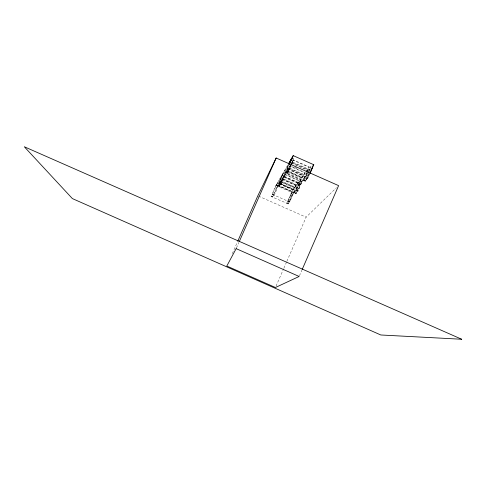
<?xml version="1.0" encoding="UTF-8"?>
<svg xmlns="http://www.w3.org/2000/svg" width="486" height="486" viewBox="0 0 486 486"><rect width="100%" height="100%" fill="white"/><g stroke="black" fill="none" stroke-linecap="round" stroke-linejoin="round"><path stroke-width="0.36" stroke-dasharray="2.43 1.82" d="M276.042 286.126L283.563 268.892M283.86 268.199L286.57 261.997M286.868 261.304L306.113 217.181L336.44 187.736M299.455 275.775L301.861 270.228M292.28 194.485L290.932 193.89L292.262 192.079L293.623 192.681L292.28 194.485L288.18 203.834L286.837 203.239L288.107 201.556L289.468 202.158L289.771 201.763L293.939 192.249L300.33 183.672L281.947 175.543L276.68 184.619L293.939 192.249M296.241 193.337L294.783 192.693L299.23 182.542L300.798 180.397L302.28 181.053L300.688 183.186L295.895 193.793L293.957 192.93L299.23 180.889L284.735 174.48L281.139 181.005L295.19 187.219L299.23 180.889M303.051 175.604L300.488 179.923L295.968 190.245L301.539 177.7L303.051 175.604L288.028 168.952L281.157 183.696L286.558 171.418M294.783 192.693L296.284 190.7L300.798 180.397M290.549 165.252L288.988 167.864L304.321 174.65L305.214 172.615L289.881 165.835L287.311 170.671L302.371 177.335L305.014 172.895L289.711 166.121L285.695 173.38L300.488 179.923M302.371 177.335L305.014 172.895M295.895 193.793L301.35 181.503L282.949 173.362L277.5 185.652L279.59 186.272M296.284 190.7L297.766 191.356L302.28 181.053M290.725 164.954L293.198 160.265L309.066 167.281L304.321 174.65M308.877 173.903L305.427 181.387L303.3 180.446L306.63 172.846M306.933 172.153L309.066 167.281M306.836 172.554L303.3 180.446M307.14 171.862L308.355 169.092L292.457 162.057L291.503 163.66M305.84 180.847L304.242 180.136L307.887 171.813M308.191 171.115L310.985 166.461L308.95 171.108M304.242 180.136L306.046 177.742L308.659 171.771M305.427 181.387L308.75 173.781M308.975 173.484L305.633 181.114L285.458 172.19M306.046 177.742L307.668 178.459L309.704 173.818M307.668 178.459L309.947 173.472M288.18 203.834L271.073 196.526L275.963 185.421L287.919 164.778M277.779 185.67L276.649 187.572L275.307 186.982L276.419 185.069L277.779 185.67L273.612 195.147L272.245 194.546L277.342 183.04L294.571 190.658L289.468 202.158M271.073 196.526L272.537 196.921L276.649 187.572M277.785 185.172L283.563 172.773L285.045 173.423L279.243 185.822L277.785 185.172L277.5 185.652M295.84 185.585L291.965 191.66L278.369 185.646L281.813 179.383L295.84 185.585L293.55 189.479L279.031 183.064L283.563 172.773M287.797 201.155L292.912 189.637L294.194 187.869L280.398 181.764L274.189 195.135L272.494 194.121L272.245 194.546M279.729 183.368L283.283 176.922L297.541 183.228L295.19 187.219M279.243 185.822L285.045 173.423M290.938 165.519L287.414 173.417L285.288 172.481L288.629 164.882M285.288 172.481L288.678 164.967M279.444 186.515L284.887 174.219M291.375 164.122L288.751 170.094L287.123 169.371L288.878 165.392M287.123 169.371L289.079 165.04M285.628 171.904L287.232 172.609L293.708 158.819L292.627 158.339M291.667 163.46L293.708 158.819M287.414 173.417L293.198 160.265M291.242 164.827L293.386 159.955M286.837 203.239L291.965 191.66M288.107 201.556L292.262 192.079M288.034 204.029L292.9 192.918L307.365 173.38M232.284 253.643L237.447 241.937M236.457 247.945L238.905 242.411M288.301 164.608L283.873 172.232L302.656 180.543L308.92 172.129M279.031 183.064L279.329 182.566L281.309 183.447M272.537 196.921L273.612 195.147M287.232 172.609L288.751 170.094M305.943 171.601L307.043 170.082L291.46 163.187M306.344 171.868L308.355 169.092M307.814 172.773L310.955 168.533M309.369 171.528L310.262 170.325M297.766 191.356L298.131 190.883L296.144 190.008M292.602 159.608L311.405 167.925M309.102 169.037L310.165 169.505M292.274 162.367L309.734 170.094M291.636 162.889L307.249 169.796M294.613 167.05L298.003 168.551M288.818 168.15L304.121 174.924M288.192 168.672L303.246 175.337M287.305 169.073L307.887 178.18M287.147 170.944L302.177 177.597M286.722 171.145L301.539 177.7M282.251 175.027L283.709 175.677M299.23 182.542L300.688 183.186M283.429 176.673L297.718 182.991M282.451 178.818L296.709 185.123M281.959 179.14L296.004 185.354M280.999 181.248L295.02 187.45M280.537 181.533L294.352 187.645M279.59 183.599L293.386 189.698M279.298 183.617L292.912 189.637M277.64 185.415L296.071 193.562M275.963 185.421L292.9 192.918M287.949 200.955L289.771 201.763M272.373 194.333L289.62 201.957M258.503 196.125L306.113 217.181M303.331 178.836L297.948 191.12L279.177 182.815L284.577 170.543L303.331 178.836M284.043 176.145L282.597 178.569L296.885 184.887L298.568 182.572L284.043 176.145"/><path stroke-width="0.73" d="M302.164 269.53L338.608 185.628L276.157 157.999L257.811 195.822L237.751 241.25M309.995 173.15L312.607 167.178L311.842 168.205M309.947 173.472L313.774 164.724L293.216 155.629L288.66 163.496M288.933 164.189L291.254 159.013M288.982 164.274L292.086 158.096L289.462 164.068M289.37 164.365L293.216 155.629M239.209 241.718L276.157 157.999M288.672 163.97L290.148 161.425M312.589 166.327L313.774 164.724M236.153 248.638L226.81 266.03L275.44 287.505L299.151 276.467L236.153 248.638M461.7 339.252L380.805 334.982L72.371 198.58L24.3 146.748L461.7 339.252"/></g></svg>
